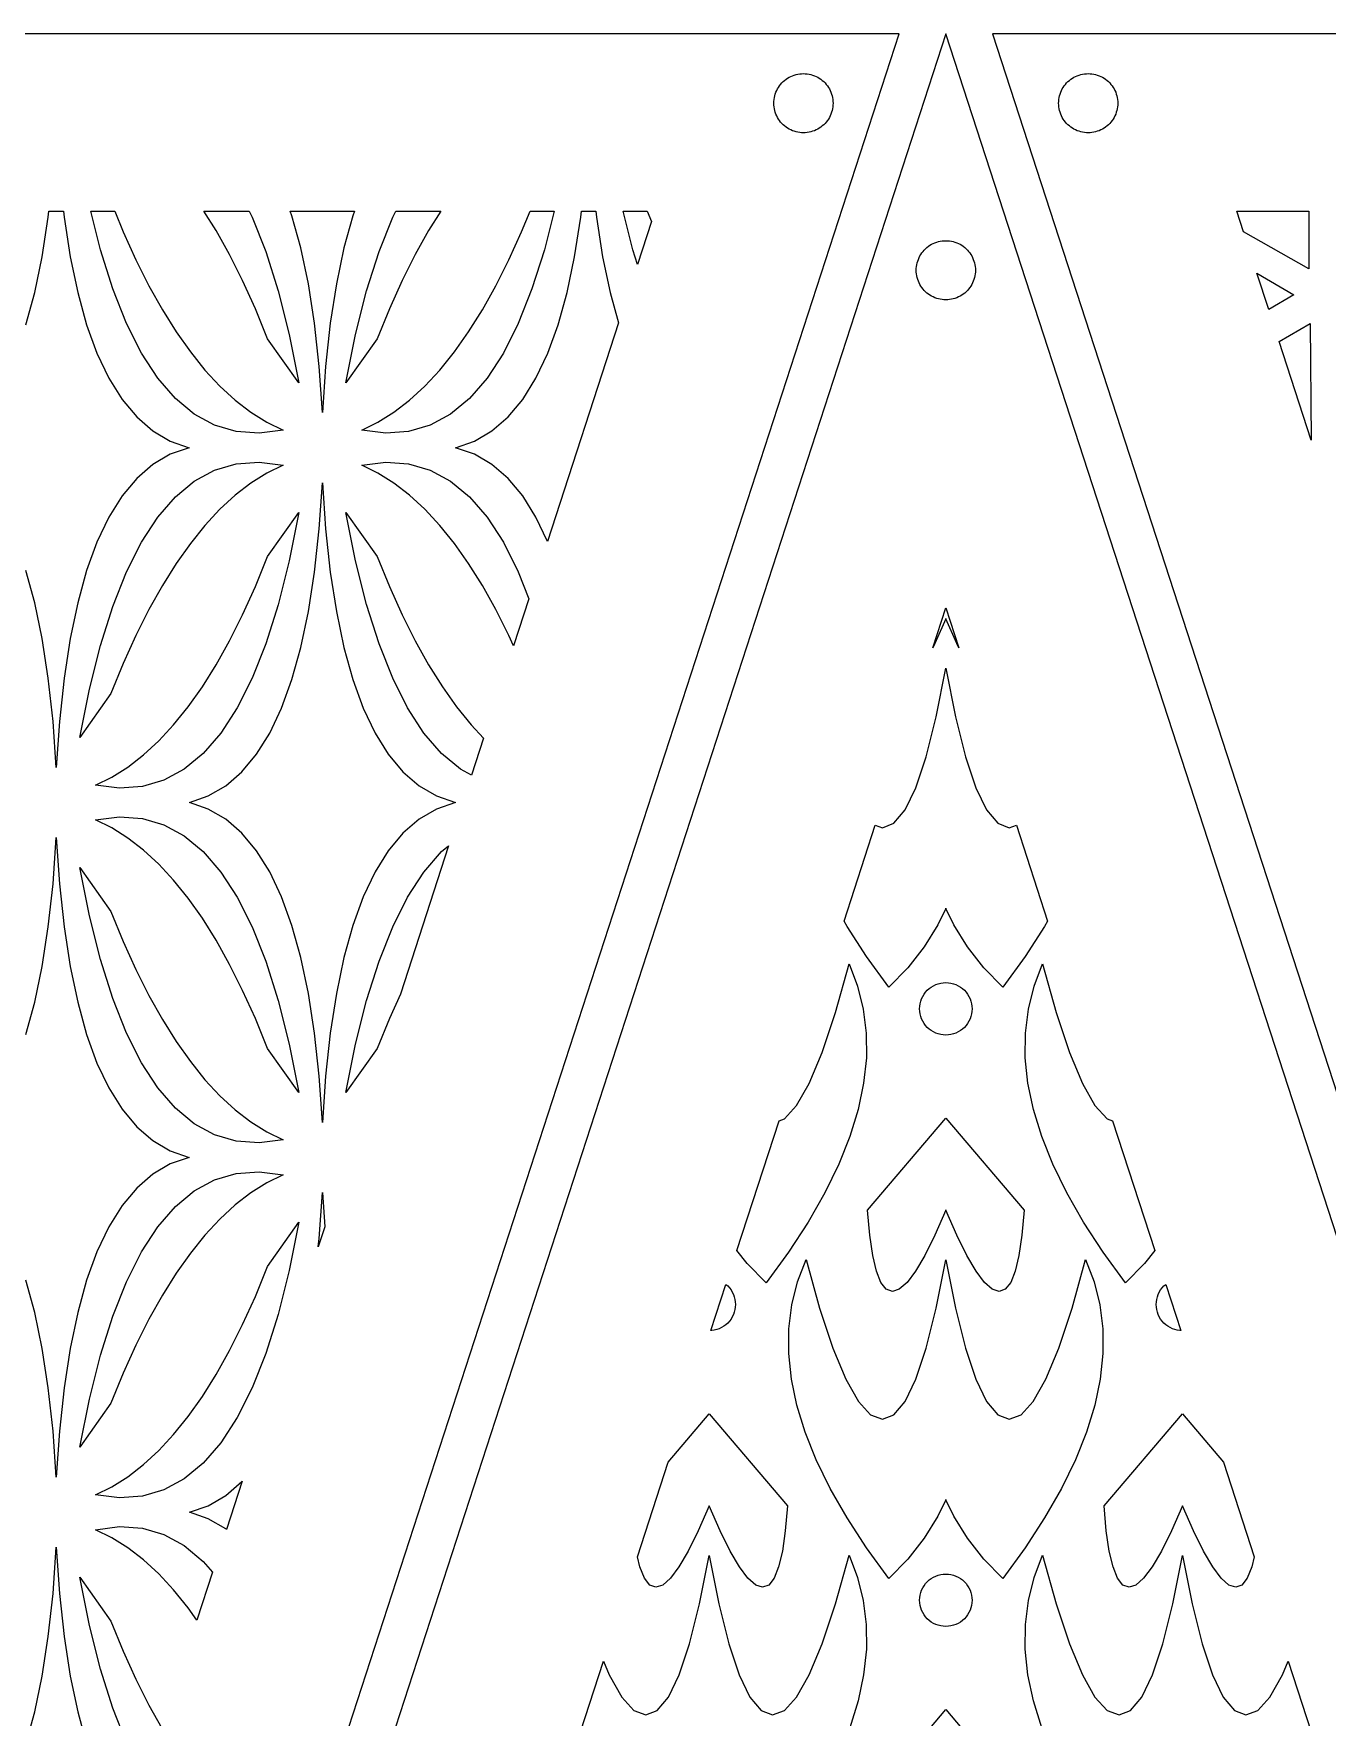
# Model space of a CAD drawing. Header units: metres. Extents: x 20 to 1108, y 20 to 251.
# Drawn here: x 814.9 to 902.3, y 137 to 250.8 of the extents above; entities that cross this region are included whole.
import ezdxf

# ---------------------------------------------------------------- set-up
doc = ezdxf.new("R2010")
doc.units = ezdxf.units.M

msp = doc.modelspace()

# ---------------------------------------------------------------- linework, layer by layer
for p, q in [((873.389, 250.826), (723.389, 250.826)), ((798.389, 20.0001), (873.389, 250.826)), ((876.544, 250.826), (801.544, 20)), ((951.544, 20), (876.544, 250.826)), ((1029.7, 250.826), (879.698, 250.826)), ((879.698, 250.826), (954.698, 20.0001)), ((865.165, 247.087), (865.228, 247.195)), ((865.228, 247.195), (865.3, 247.3)), ((865.3, 247.3), (865.376, 247.399)), ((865.376, 247.399), (865.46, 247.493)), ((865.46, 247.493), (865.549, 247.582)), ((865.549, 247.582), (865.642, 247.665)), ((865.642, 247.665), (865.742, 247.742)), ((865.742, 247.742), (865.846, 247.813)), ((865.846, 247.813), (865.954, 247.877)), ((865.954, 247.877), (866.066, 247.934)), ((866.066, 247.934), (866.181, 247.984)), ((866.181, 247.984), (866.3, 248.026)), ((866.3, 248.026), (866.42, 248.062)), ((866.42, 248.062), (866.543, 248.089)), ((866.543, 248.089), (866.667, 248.109)), ((866.667, 248.109), (866.792, 248.12)), ((866.792, 248.12), (866.918, 248.124)), ((866.918, 248.124), (867.043, 248.12)), ((867.043, 248.12), (867.168, 248.109)), ((867.168, 248.109), (867.292, 248.089)), ((867.292, 248.089), (867.415, 248.062)), ((867.415, 248.062), (867.535, 248.026)), ((867.535, 248.026), (867.653, 247.984)), ((867.653, 247.984), (867.769, 247.934)), ((867.769, 247.934), (867.881, 247.877)), ((867.881, 247.877), (867.989, 247.813)), ((867.989, 247.813), (868.093, 247.742)), ((868.093, 247.742), (868.192, 247.665)), ((868.192, 247.665), (868.287, 247.582)), ((868.287, 247.582), (868.375, 247.493)), ((868.375, 247.493), (868.459, 247.399)), ((868.459, 247.399), (868.535, 247.3)), ((868.535, 247.3), (868.606, 247.195)), ((868.606, 247.195), (868.67, 247.087)), ((884.418, 247.087), (884.481, 247.195)), ((884.481, 247.195), (884.553, 247.3)), ((884.553, 247.3), (884.629, 247.399)), ((884.629, 247.399), (884.713, 247.493)), ((884.713, 247.493), (884.801, 247.582)), ((884.801, 247.582), (884.896, 247.665)), ((884.896, 247.665), (884.995, 247.742)), ((884.995, 247.742), (885.099, 247.813)), ((885.099, 247.813), (885.207, 247.877)), ((885.207, 247.877), (885.318, 247.934)), ((885.318, 247.934), (885.435, 247.984)), ((885.435, 247.984), (885.553, 248.026)), ((885.553, 248.026), (885.673, 248.062)), ((885.673, 248.062), (885.796, 248.089)), ((885.796, 248.089), (885.92, 248.109)), ((885.92, 248.109), (886.045, 248.12)), ((886.045, 248.12), (886.17, 248.124)), ((886.17, 248.124), (886.296, 248.12)), ((886.296, 248.12), (886.421, 248.109)), ((886.421, 248.109), (886.545, 248.089)), ((886.545, 248.089), (886.668, 248.062)), ((886.668, 248.062), (886.788, 248.026)), ((886.788, 248.026), (886.906, 247.984)), ((886.906, 247.984), (887.022, 247.934)), ((887.022, 247.934), (887.134, 247.877)), ((887.134, 247.877), (887.242, 247.813)), ((887.242, 247.813), (887.346, 247.742)), ((887.346, 247.742), (887.445, 247.665)), ((887.445, 247.665), (887.539, 247.582)), ((887.539, 247.582), (887.628, 247.493)), ((887.628, 247.493), (887.712, 247.399)), ((887.712, 247.399), (887.788, 247.3)), ((887.788, 247.3), (887.859, 247.195)), ((887.859, 247.195), (887.923, 247.087)), ((864.918, 246.124), (864.922, 246.249)), ((864.922, 245.998), (864.918, 246.124)), ((864.922, 246.249), (864.933, 246.375)), ((864.933, 245.873), (864.922, 245.998)), ((864.933, 246.375), (864.953, 246.499)), ((864.953, 246.499), (864.98, 246.621)), ((864.98, 246.621), (865.015, 246.742)), ((865.015, 246.742), (865.057, 246.86)), ((865.057, 246.86), (865.107, 246.976)), ((865.107, 246.976), (865.165, 247.087)), ((868.67, 247.087), (868.727, 246.976)), ((868.727, 246.976), (868.777, 246.86)), ((868.777, 246.86), (868.819, 246.742)), ((868.819, 246.742), (868.854, 246.621)), ((868.854, 246.621), (868.882, 246.499)), ((868.882, 246.499), (868.901, 246.375)), ((868.901, 246.375), (868.913, 246.249)), ((868.913, 245.998), (868.901, 245.873)), ((868.913, 246.249), (868.918, 246.124)), ((868.918, 246.124), (868.913, 245.998)), ((884.17, 246.124), (884.175, 246.249)), ((884.175, 245.998), (884.17, 246.124)), ((884.175, 246.249), (884.187, 246.375)), ((884.187, 245.873), (884.175, 245.998)), ((884.187, 246.375), (884.206, 246.499)), ((884.206, 246.499), (884.233, 246.621)), ((884.233, 246.621), (884.269, 246.742)), ((884.269, 246.742), (884.311, 246.86)), ((884.311, 246.86), (884.36, 246.976)), ((884.36, 246.976), (884.418, 247.087)), ((887.923, 247.087), (887.981, 246.976)), ((887.981, 246.976), (888.03, 246.86)), ((888.03, 246.86), (888.072, 246.742)), ((888.072, 246.742), (888.107, 246.621)), ((888.107, 246.621), (888.135, 246.499)), ((888.135, 246.499), (888.154, 246.375)), ((888.154, 246.375), (888.166, 246.249)), ((888.166, 245.998), (888.154, 245.873)), ((888.166, 246.249), (888.17, 246.124)), ((888.17, 246.124), (888.166, 245.998)), ((864.953, 245.749), (864.933, 245.873)), ((864.98, 245.627), (864.953, 245.749)), ((865.015, 245.506), (864.98, 245.627)), ((865.057, 245.388), (865.015, 245.506)), ((865.107, 245.273), (865.057, 245.388)), ((865.165, 245.16), (865.107, 245.273)), ((865.228, 245.052), (865.165, 245.16)), ((865.3, 244.948), (865.228, 245.052)), ((865.376, 244.849), (865.3, 244.948)), ((865.46, 244.755), (865.376, 244.849)), ((868.459, 244.849), (868.375, 244.755)), ((868.535, 244.948), (868.459, 244.849)), ((868.606, 245.052), (868.535, 244.948)), ((868.67, 245.16), (868.606, 245.052)), ((868.727, 245.273), (868.67, 245.16)), ((868.777, 245.388), (868.727, 245.273)), ((868.819, 245.506), (868.777, 245.388)), ((868.854, 245.627), (868.819, 245.506)), ((868.882, 245.749), (868.854, 245.627)), ((868.901, 245.873), (868.882, 245.749)), ((884.206, 245.749), (884.187, 245.873)), ((884.233, 245.627), (884.206, 245.749)), ((884.269, 245.506), (884.233, 245.627)), ((884.311, 245.388), (884.269, 245.506)), ((884.36, 245.273), (884.311, 245.388)), ((884.418, 245.16), (884.36, 245.273)), ((884.481, 245.052), (884.418, 245.16)), ((884.553, 244.948), (884.481, 245.052)), ((884.629, 244.849), (884.553, 244.948)), ((884.713, 244.755), (884.629, 244.849)), ((887.712, 244.849), (887.628, 244.755)), ((887.788, 244.948), (887.712, 244.849)), ((887.859, 245.052), (887.788, 244.948)), ((887.923, 245.16), (887.859, 245.052)), ((887.981, 245.273), (887.923, 245.16)), ((888.03, 245.388), (887.981, 245.273)), ((888.072, 245.506), (888.03, 245.388)), ((888.107, 245.627), (888.072, 245.506)), ((888.135, 245.749), (888.107, 245.627)), ((888.154, 245.873), (888.135, 245.749)), ((865.549, 244.666), (865.46, 244.755)), ((865.642, 244.583), (865.549, 244.666)), ((865.742, 244.506), (865.642, 244.583)), ((865.846, 244.436), (865.742, 244.506)), ((865.954, 244.371), (865.846, 244.436)), ((866.066, 244.315), (865.954, 244.371)), ((866.181, 244.265), (866.066, 244.315)), ((866.3, 244.222), (866.181, 244.265)), ((866.42, 244.187), (866.3, 244.222)), ((866.543, 244.159), (866.42, 244.187)), ((866.667, 244.14), (866.543, 244.159)), ((866.792, 244.128), (866.667, 244.14)), ((866.918, 244.124), (866.792, 244.128)), ((867.043, 244.128), (866.918, 244.124)), ((867.168, 244.14), (867.043, 244.128)), ((867.292, 244.159), (867.168, 244.14)), ((867.415, 244.187), (867.292, 244.159)), ((867.535, 244.222), (867.415, 244.187)), ((867.653, 244.265), (867.535, 244.222)), ((867.769, 244.315), (867.653, 244.265)), ((867.881, 244.371), (867.769, 244.315)), ((867.989, 244.436), (867.881, 244.371)), ((868.093, 244.506), (867.989, 244.436)), ((868.192, 244.583), (868.093, 244.506)), ((868.287, 244.666), (868.192, 244.583)), ((868.375, 244.755), (868.287, 244.666)), ((884.801, 244.666), (884.713, 244.755)), ((884.896, 244.583), (884.801, 244.666)), ((884.995, 244.506), (884.896, 244.583)), ((885.099, 244.436), (884.995, 244.506)), ((885.207, 244.371), (885.099, 244.436)), ((885.318, 244.315), (885.207, 244.371)), ((885.435, 244.265), (885.318, 244.315)), ((885.553, 244.222), (885.435, 244.265)), ((885.673, 244.187), (885.553, 244.222)), ((885.796, 244.159), (885.673, 244.187)), ((885.92, 244.14), (885.796, 244.159)), ((886.045, 244.128), (885.92, 244.14)), ((886.17, 244.124), (886.045, 244.128)), ((886.296, 244.128), (886.17, 244.124)), ((886.421, 244.14), (886.296, 244.128)), ((886.545, 244.159), (886.421, 244.14)), ((886.668, 244.187), (886.545, 244.159)), ((886.788, 244.222), (886.668, 244.187)), ((886.906, 244.265), (886.788, 244.222)), ((887.022, 244.315), (886.906, 244.265)), ((887.134, 244.371), (887.022, 244.315)), ((887.242, 244.436), (887.134, 244.371)), ((887.346, 244.506), (887.242, 244.436)), ((887.445, 244.583), (887.346, 244.506)), ((887.539, 244.666), (887.445, 244.583)), ((887.628, 244.755), (887.539, 244.666)), ((815.445, 235.742), (815.858, 238.415)), ((815.858, 238.415), (815.902, 238.826)), ((815.902, 238.826), (816.876, 238.826)), ((816.876, 238.826), (816.92, 238.415)), ((816.92, 238.415), (817.333, 235.742)), ((819.381, 236.208), (818.721, 238.826)), ((818.721, 238.826), (820.348, 238.826)), ((820.348, 238.826), (820.924, 237.427)), ((827.206, 237.507), (826.38, 238.826)), ((826.38, 238.826), (829.431, 238.826)), ((829.431, 238.826), (829.638, 238.418)), ((829.638, 238.418), (830.562, 236.089)), ((832.332, 238.514), (832.219, 238.826)), ((832.219, 238.826), (836.56, 238.826)), ((832.937, 236.336), (832.332, 238.514)), ((836.447, 238.514), (835.842, 236.336)), ((836.56, 238.826), (836.447, 238.514)), ((838.217, 236.09), (839.141, 238.418)), ((839.141, 238.418), (839.347, 238.826)), ((839.347, 238.826), (842.399, 238.826)), ((842.399, 238.826), (841.572, 237.507)), ((847.855, 237.426), (848.43, 238.826)), ((848.43, 238.826), (850.057, 238.826)), ((850.057, 238.826), (849.397, 236.207)), ((851.445, 235.742), (851.857, 238.415)), ((851.857, 238.415), (851.902, 238.826)), ((851.902, 238.826), (852.876, 238.826)), ((852.876, 238.826), (852.92, 238.415)), ((852.92, 238.415), (853.333, 235.742)), ((855.381, 236.208), (854.721, 238.826)), ((854.721, 238.826), (856.348, 238.826)), ((856.641, 238.113), (855.697, 235.207)), ((856.348, 238.826), (856.641, 238.113)), ((896.674, 237.413), (896.215, 238.826)), ((896.215, 238.826), (901.082, 238.826)), ((901.082, 238.826), (901.082, 234.916)), ((820.924, 237.427), (821.781, 235.531)), ((828.114, 235.881), (827.206, 237.507)), ((841.572, 237.507), (840.664, 235.882)), ((846.997, 235.531), (847.855, 237.426)), ((901.082, 234.916), (896.674, 237.413)), ((814.936, 233.317), (815.445, 235.742)), ((817.333, 235.742), (817.842, 233.317)), ((820.217, 233.563), (819.381, 236.208)), ((828.997, 234.121), (828.114, 235.881)), ((830.562, 236.089), (831.398, 233.444)), ((833.446, 233.91), (832.937, 236.336)), ((835.842, 236.336), (835.333, 233.91)), ((837.381, 233.444), (838.217, 236.09)), ((840.664, 235.882), (839.781, 234.121)), ((849.397, 236.207), (848.561, 233.563)), ((850.936, 233.317), (851.445, 235.742)), ((853.333, 235.742), (853.842, 233.317)), ((855.697, 235.207), (855.381, 236.208)), ((874.734, 235.678), (874.791, 235.79)), ((874.791, 235.79), (874.855, 235.898)), ((874.855, 235.898), (874.926, 236.002)), ((874.926, 236.002), (875.003, 236.101)), ((875.003, 236.101), (875.086, 236.195)), ((875.086, 236.195), (875.175, 236.284)), ((875.175, 236.284), (875.269, 236.367)), ((875.269, 236.367), (875.368, 236.444)), ((875.368, 236.444), (875.473, 236.515)), ((875.473, 236.515), (875.58, 236.579)), ((875.58, 236.579), (875.692, 236.636)), ((875.692, 236.636), (875.808, 236.686)), ((875.808, 236.686), (875.926, 236.728)), ((875.926, 236.728), (876.047, 236.763)), ((876.047, 236.763), (876.169, 236.791)), ((876.169, 236.791), (876.293, 236.81)), ((876.293, 236.81), (876.418, 236.822)), ((876.418, 236.822), (876.544, 236.826)), ((876.544, 236.826), (876.67, 236.822)), ((876.67, 236.822), (876.795, 236.81)), ((876.795, 236.81), (876.919, 236.791)), ((876.919, 236.791), (877.041, 236.763)), ((877.041, 236.763), (877.162, 236.728)), ((877.162, 236.728), (877.28, 236.686)), ((877.28, 236.686), (877.395, 236.636)), ((877.395, 236.636), (877.508, 236.579)), ((877.508, 236.579), (877.615, 236.515)), ((877.615, 236.515), (877.72, 236.444)), ((877.72, 236.444), (877.818, 236.367)), ((877.818, 236.367), (877.913, 236.284)), ((877.913, 236.284), (878.002, 236.195)), ((878.002, 236.195), (878.085, 236.101)), ((878.085, 236.101), (878.162, 236.002)), ((878.162, 236.002), (878.232, 235.898)), ((878.232, 235.898), (878.297, 235.79)), ((878.297, 235.79), (878.353, 235.678)), ((821.781, 235.531), (822.664, 233.772)), ((846.114, 233.771), (846.997, 235.531)), ((874.544, 234.826), (874.548, 234.952)), ((874.548, 234.701), (874.544, 234.826)), ((874.548, 234.952), (874.56, 235.077)), ((874.56, 234.576), (874.548, 234.701)), ((874.56, 235.077), (874.579, 235.201)), ((874.579, 234.451), (874.56, 234.576)), ((874.579, 235.201), (874.606, 235.324)), ((874.606, 235.324), (874.642, 235.444)), ((874.642, 235.444), (874.685, 235.562)), ((874.685, 235.562), (874.734, 235.678)), ((878.353, 235.678), (878.403, 235.562)), ((878.403, 235.562), (878.446, 235.444)), ((878.446, 235.444), (878.481, 235.324)), ((878.481, 235.324), (878.509, 235.201)), ((878.509, 235.201), (878.528, 235.077)), ((878.528, 234.576), (878.509, 234.451)), ((878.528, 235.077), (878.54, 234.952)), ((878.54, 234.701), (878.528, 234.576)), ((878.54, 234.952), (878.544, 234.826)), ((878.544, 234.826), (878.54, 234.701)), ((897.582, 234.618), (900.066, 233.157)), ((898.374, 232.18), (897.582, 234.618)), ((821.141, 231.234), (820.217, 233.563)), ((822.664, 233.772), (823.572, 232.146)), ((829.855, 232.226), (828.997, 234.121)), ((831.398, 233.444), (832.144, 230.483)), ((833.858, 231.237), (833.446, 233.91)), ((835.333, 233.91), (834.921, 231.237)), ((836.635, 230.483), (837.381, 233.444)), ((839.781, 234.121), (838.924, 232.227)), ((845.206, 232.146), (846.114, 233.771)), ((848.561, 233.563), (847.638, 231.234)), ((874.606, 234.329), (874.579, 234.451)), ((874.642, 234.208), (874.606, 234.329)), ((874.685, 234.09), (874.642, 234.208)), ((874.734, 233.975), (874.685, 234.09)), ((874.791, 233.863), (874.734, 233.975)), ((874.855, 233.755), (874.791, 233.863)), ((874.926, 233.651), (874.855, 233.755)), ((875.003, 233.551), (874.926, 233.651)), ((875.086, 233.457), (875.003, 233.551)), ((875.175, 233.368), (875.086, 233.457)), ((878.002, 233.457), (877.913, 233.368)), ((878.085, 233.551), (878.002, 233.457)), ((878.162, 233.651), (878.085, 233.551)), ((878.232, 233.755), (878.162, 233.651)), ((878.297, 233.863), (878.232, 233.755)), ((878.353, 233.975), (878.297, 233.863)), ((878.403, 234.09), (878.353, 233.975)), ((878.446, 234.208), (878.403, 234.09)), ((878.481, 234.329), (878.446, 234.208)), ((878.509, 234.451), (878.481, 234.329)), ((814.332, 231.138), (814.936, 233.317)), ((817.842, 233.317), (818.447, 231.138)), ((850.332, 231.138), (850.936, 233.317)), ((853.842, 233.317), (854.414, 231.258)), ((875.269, 233.285), (875.175, 233.368)), ((875.368, 233.208), (875.269, 233.285)), ((875.473, 233.138), (875.368, 233.208)), ((875.58, 233.074), (875.473, 233.138)), ((875.692, 233.017), (875.58, 233.074)), ((875.808, 232.967), (875.692, 233.017)), ((875.926, 232.924), (875.808, 232.967)), ((876.047, 232.889), (875.926, 232.924)), ((876.169, 232.862), (876.047, 232.889)), ((876.293, 232.842), (876.169, 232.862)), ((876.418, 232.83), (876.293, 232.842)), ((876.544, 232.826), (876.418, 232.83)), ((876.67, 232.83), (876.544, 232.826)), ((876.795, 232.842), (876.67, 232.83)), ((876.919, 232.862), (876.795, 232.842)), ((877.041, 232.889), (876.919, 232.862)), ((877.162, 232.924), (877.041, 232.889)), ((877.28, 232.967), (877.162, 232.924)), ((877.395, 233.017), (877.28, 232.967)), ((877.508, 233.074), (877.395, 233.017)), ((877.615, 233.138), (877.508, 233.074)), ((877.72, 233.208), (877.615, 233.138)), ((877.818, 233.285), (877.72, 233.208)), ((877.913, 233.368), (877.818, 233.285)), ((900.066, 233.157), (898.374, 232.18)), ((822.154, 229.223), (821.141, 231.234)), ((823.572, 232.146), (824.506, 230.655)), ((830.688, 230.197), (829.855, 232.226)), ((834.174, 228.317), (833.858, 231.237)), ((834.921, 231.237), (834.605, 228.317)), ((838.924, 232.227), (838.091, 230.197)), ((844.272, 230.654), (845.206, 232.146)), ((847.638, 231.234), (846.624, 229.223)), ((854.414, 231.258), (849.612, 216.481)), ((899.079, 230.01), (901.183, 231.224)), ((901.183, 231.224), (901.247, 223.34)), ((818.447, 231.138), (819.148, 229.208)), ((824.506, 230.655), (825.465, 229.3)), ((832.799, 227.217), (830.688, 230.197)), ((832.144, 230.483), (832.799, 227.217)), ((835.98, 227.217), (836.635, 230.483)), ((838.091, 230.197), (835.98, 227.217)), ((843.313, 229.299), (844.272, 230.654)), ((849.63, 229.208), (850.332, 231.138)), ((819.148, 229.208), (819.947, 227.526)), ((823.258, 227.527), (822.154, 229.223)), ((825.465, 229.3), (826.448, 228.079)), ((842.33, 228.079), (843.313, 229.299)), ((846.624, 229.223), (845.52, 227.527)), ((848.832, 227.525), (849.63, 229.208)), ((901.247, 223.34), (899.079, 230.01)), ((826.448, 228.079), (827.457, 226.994)), ((834.389, 225.194), (834.174, 228.317)), ((834.605, 228.317), (834.389, 225.194)), ((841.321, 226.993), (842.33, 228.079)), ((819.947, 227.526), (820.842, 226.089)), ((824.449, 226.149), (823.258, 227.527)), ((827.457, 226.994), (828.491, 226.043)), ((840.287, 226.043), (841.321, 226.993)), ((845.52, 227.527), (844.33, 226.149)), ((847.936, 226.089), (848.832, 227.525)), ((820.842, 226.089), (821.834, 224.901)), ((825.73, 225.088), (824.449, 226.149)), ((828.491, 226.043), (829.55, 225.228)), ((839.228, 225.228), (840.287, 226.043)), ((844.33, 226.149), (843.049, 225.088)), ((846.945, 224.901), (847.936, 226.089)), ((821.834, 224.901), (822.922, 223.961)), ((827.1, 224.343), (825.73, 225.088)), ((828.558, 223.915), (827.1, 224.343)), ((829.55, 225.228), (830.634, 224.548)), ((830.634, 224.548), (831.733, 224.007)), ((837.045, 224.007), (838.144, 224.548)), ((838.144, 224.548), (839.228, 225.228)), ((841.679, 224.343), (840.221, 223.915)), ((843.049, 225.088), (841.679, 224.343)), ((845.856, 223.961), (846.945, 224.901)), ((822.922, 223.961), (824.106, 223.268)), ((824.106, 223.268), (825.379, 222.826)), ((830.106, 223.803), (828.558, 223.915)), ((831.733, 224.007), (830.106, 223.803)), ((838.672, 223.803), (837.045, 224.007)), ((840.221, 223.915), (838.672, 223.803)), ((843.399, 222.826), (844.672, 223.268)), ((844.672, 223.268), (845.856, 223.961)), ((824.106, 222.384), (822.922, 221.692)), ((825.379, 222.826), (824.106, 222.384)), ((844.672, 222.384), (843.399, 222.826)), ((845.856, 221.692), (844.672, 222.384)), ((822.922, 221.692), (821.834, 220.751)), ((825.73, 220.565), (827.1, 221.31)), ((827.1, 221.31), (828.558, 221.737)), ((828.558, 221.737), (830.106, 221.849)), ((830.634, 221.105), (829.55, 220.425)), ((830.106, 221.849), (831.733, 221.645)), ((831.733, 221.645), (830.634, 221.105)), ((837.045, 221.645), (838.672, 221.849)), ((838.144, 221.105), (837.045, 221.645)), ((839.229, 220.424), (838.144, 221.105)), ((838.672, 221.849), (840.221, 221.737)), ((840.221, 221.737), (841.679, 221.31)), ((841.679, 221.31), (843.049, 220.565)), ((846.945, 220.751), (845.856, 221.692)), ((821.834, 220.751), (820.842, 219.564)), ((824.449, 219.504), (825.73, 220.565)), ((829.55, 220.425), (828.491, 219.609)), ((834.174, 217.336), (834.389, 220.457)), ((834.389, 220.457), (834.605, 217.336)), ((840.287, 219.609), (839.229, 220.424)), ((843.049, 220.565), (844.33, 219.503)), ((847.937, 219.564), (846.945, 220.751)), ((820.842, 219.564), (819.947, 218.128)), ((823.258, 218.125), (824.449, 219.504)), ((827.457, 218.658), (826.448, 217.573)), ((828.491, 219.609), (827.457, 218.658)), ((841.322, 218.658), (840.287, 219.609)), ((842.33, 217.573), (841.322, 218.658)), ((844.33, 219.503), (845.52, 218.125)), ((848.832, 218.127), (847.937, 219.564)), ((819.947, 218.128), (819.148, 216.444)), ((822.155, 216.431), (823.258, 218.125)), ((826.448, 217.573), (825.465, 216.353)), ((830.688, 215.456), (832.799, 218.436)), ((832.799, 218.436), (832.144, 215.17)), ((836.635, 215.17), (835.98, 218.436)), ((835.98, 218.436), (838.091, 215.455)), ((843.314, 216.353), (842.33, 217.573)), ((845.52, 218.125), (846.624, 216.43)), ((849.612, 216.481), (848.832, 218.127)), ((819.148, 216.444), (818.447, 214.514)), ((821.141, 214.418), (822.155, 216.431)), ((833.858, 214.415), (834.174, 217.336)), ((834.605, 217.336), (834.921, 214.415)), ((846.624, 216.43), (847.638, 214.418)), ((825.465, 216.353), (824.507, 214.997)), ((829.855, 213.426), (830.688, 215.456)), ((838.091, 215.455), (838.924, 213.427)), ((844.272, 214.997), (843.314, 216.353)), ((814.936, 212.335), (814.332, 214.514)), ((818.447, 214.514), (817.842, 212.336)), ((820.217, 212.09), (821.141, 214.418)), ((824.507, 214.997), (823.572, 213.507)), ((832.144, 215.17), (831.398, 212.207)), ((833.445, 211.741), (833.858, 214.415)), ((834.921, 214.415), (835.333, 211.742)), ((837.381, 212.208), (836.635, 215.17)), ((845.206, 213.507), (844.272, 214.997)), ((847.638, 214.418), (848.354, 212.61)), ((823.572, 213.507), (822.664, 211.881)), ((828.997, 211.53), (829.855, 213.426)), ((838.924, 213.427), (839.781, 211.531)), ((846.114, 211.881), (845.206, 213.507)), ((815.446, 209.91), (814.936, 212.335)), ((817.842, 212.336), (817.333, 209.91)), ((819.381, 209.444), (820.217, 212.09)), ((822.664, 211.881), (821.781, 210.121)), ((831.398, 212.207), (830.562, 209.563)), ((838.217, 209.563), (837.381, 212.208)), ((846.997, 210.121), (846.114, 211.881)), ((848.354, 212.61), (847.316, 209.415)), ((875.664, 209.286), (876.544, 211.993)), ((876.544, 211.993), (877.424, 209.286)), ((828.114, 209.771), (828.997, 211.53)), ((832.937, 209.317), (833.445, 211.741)), ((835.333, 211.742), (835.842, 209.317)), ((839.781, 211.531), (840.664, 209.772)), ((876.54, 211.249), (875.805, 209.57)), ((876.543, 211.259), (876.54, 211.267)), ((876.54, 211.267), (876.54, 211.249)), ((876.548, 211.269), (876.543, 211.259)), ((876.548, 211.248), (876.548, 211.269)), ((877.283, 209.57), (876.548, 211.248)), ((815.858, 207.237), (815.446, 209.91)), ((817.333, 209.91), (816.921, 207.237)), ((821.781, 210.121), (820.924, 208.226)), ((827.206, 208.146), (828.114, 209.771)), ((830.562, 209.563), (829.638, 207.234)), ((839.141, 207.234), (838.217, 209.563)), ((840.664, 209.772), (841.572, 208.146)), ((847.316, 209.415), (846.997, 210.121)), ((875.805, 209.57), (875.664, 209.286)), ((877.424, 209.286), (877.283, 209.57)), ((818.634, 206.483), (819.381, 209.444)), ((832.332, 207.138), (832.937, 209.317)), ((835.842, 209.317), (836.447, 207.138)), ((820.924, 208.226), (820.091, 206.196)), ((826.272, 206.654), (827.206, 208.146)), ((841.572, 208.146), (842.506, 206.655)), ((875.894, 204.625), (876.544, 207.905)), ((876.544, 207.905), (877.193, 204.626)), ((816.174, 204.316), (815.858, 207.237)), ((816.921, 207.237), (816.604, 204.317)), ((817.98, 203.217), (818.634, 206.483)), ((820.091, 206.196), (817.98, 203.217)), ((825.313, 205.299), (826.272, 206.654)), ((829.638, 207.234), (828.624, 205.223)), ((831.63, 205.208), (832.332, 207.138)), ((836.447, 207.138), (837.149, 205.208)), ((840.154, 205.223), (839.141, 207.234)), ((842.506, 206.655), (843.465, 205.3)), ((824.331, 204.079), (825.313, 205.299)), ((828.624, 205.223), (827.521, 203.527)), ((830.832, 203.525), (831.63, 205.208)), ((837.149, 205.208), (837.947, 203.525)), ((841.258, 203.527), (840.154, 205.223)), ((843.465, 205.3), (844.448, 204.079)), ((816.389, 201.194), (816.174, 204.316)), ((816.604, 204.317), (816.389, 201.194)), ((823.321, 202.993), (824.331, 204.079)), ((844.448, 204.079), (845.289, 203.175)), ((875.217, 201.925), (875.894, 204.625)), ((877.193, 204.626), (877.871, 201.926)), ((822.288, 202.043), (823.321, 202.993)), ((827.521, 203.527), (826.33, 202.149)), ((829.936, 202.089), (830.832, 203.525)), ((837.947, 203.525), (838.842, 202.089)), ((842.449, 202.149), (841.258, 203.527)), ((845.289, 203.175), (844.478, 200.681)), ((821.228, 201.228), (822.288, 202.043)), ((826.33, 202.149), (825.049, 201.088)), ((828.945, 200.901), (829.936, 202.089)), ((838.842, 202.089), (839.834, 200.901)), ((843.73, 201.088), (842.449, 202.149)), ((874.515, 199.825), (875.217, 201.925)), ((877.871, 201.926), (878.573, 199.826)), ((819.045, 200.007), (820.144, 200.548)), ((820.144, 200.548), (821.228, 201.228)), ((825.049, 201.088), (823.679, 200.343)), ((827.856, 199.961), (828.945, 200.901)), ((839.834, 200.901), (840.922, 199.961)), ((844.478, 200.681), (843.73, 201.088)), ((820.673, 199.803), (819.045, 200.007)), ((822.221, 199.914), (820.673, 199.803)), ((823.679, 200.343), (822.221, 199.914)), ((826.672, 199.268), (827.856, 199.961)), ((840.922, 199.961), (842.107, 199.268)), ((873.788, 198.325), (874.515, 199.825)), ((878.573, 199.826), (879.3, 198.325)), ((825.399, 198.826), (826.672, 199.268)), ((826.672, 198.384), (825.399, 198.826)), ((827.856, 197.692), (826.672, 198.384)), ((842.107, 198.384), (840.922, 197.692)), ((842.107, 199.268), (843.38, 198.826)), ((843.38, 198.826), (842.107, 198.384)), ((873.036, 197.424), (873.788, 198.325)), ((879.3, 198.325), (880.052, 197.424)), ((819.045, 197.645), (820.673, 197.849)), ((820.144, 197.105), (819.045, 197.645)), ((821.229, 196.424), (820.144, 197.105)), ((820.673, 197.849), (822.221, 197.737)), ((822.221, 197.737), (823.679, 197.31)), ((823.679, 197.31), (825.049, 196.565)), ((828.945, 196.751), (827.856, 197.692)), ((840.922, 197.692), (839.834, 196.751)), ((869.659, 190.804), (871.771, 197.305)), ((871.771, 197.305), (872.258, 197.123)), ((872.258, 197.123), (873.036, 197.424)), ((880.052, 197.424), (880.83, 197.123)), ((880.83, 197.123), (881.316, 197.305)), ((881.316, 197.305), (883.429, 190.804)), ((816.174, 193.336), (816.389, 196.457)), ((816.389, 196.457), (816.604, 193.336)), ((822.288, 195.609), (821.229, 196.424)), ((825.049, 196.565), (826.33, 195.503)), ((829.937, 195.563), (828.945, 196.751)), ((839.834, 196.751), (838.842, 195.563)), ((842.925, 195.897), (839.663, 185.859)), ((842.449, 195.504), (842.925, 195.897)), ((823.322, 194.658), (822.288, 195.609)), ((826.33, 195.503), (827.521, 194.125)), ((830.832, 194.127), (829.937, 195.563)), ((838.842, 195.563), (837.947, 194.127)), ((841.258, 194.125), (842.449, 195.504)), ((818.634, 191.17), (817.98, 194.436)), ((817.98, 194.436), (820.091, 191.455)), ((824.331, 193.573), (823.322, 194.658)), ((827.521, 194.125), (828.624, 192.43)), ((831.63, 192.443), (830.832, 194.127)), ((837.947, 194.127), (837.149, 192.444)), ((840.155, 192.431), (841.258, 194.125)), ((815.858, 190.415), (816.174, 193.336)), ((816.604, 193.336), (816.92, 190.415)), ((825.314, 192.353), (824.331, 193.573)), ((832.332, 190.514), (831.63, 192.443)), ((837.149, 192.444), (836.447, 190.514)), ((820.091, 191.455), (820.924, 189.426)), ((826.272, 190.997), (825.314, 192.353)), ((828.624, 192.43), (829.638, 190.418)), ((839.141, 190.418), (840.155, 192.431)), ((876.54, 191.667), (876.011, 190.561)), ((876.543, 191.674), (876.54, 191.682)), ((876.54, 191.682), (876.54, 191.667)), ((876.548, 191.685), (876.543, 191.674)), ((876.548, 191.664), (876.548, 191.685)), ((877.077, 190.561), (876.548, 191.664)), ((815.445, 187.741), (815.858, 190.415)), ((816.92, 190.415), (817.333, 187.742)), ((819.381, 188.208), (818.634, 191.17)), ((827.206, 189.507), (826.272, 190.997)), ((829.638, 190.418), (830.562, 188.089)), ((832.937, 188.335), (832.332, 190.514)), ((836.447, 190.514), (835.842, 188.336)), ((838.217, 188.09), (839.141, 190.418)), ((869.862, 190.449), (869.659, 190.804)), ((871.186, 188.415), (869.862, 190.449)), ((876.011, 190.561), (875.08, 189.064)), ((878.007, 189.065), (877.077, 190.561)), ((883.225, 190.448), (881.9, 188.414)), ((883.429, 190.804), (883.225, 190.448)), ((820.924, 189.426), (821.781, 187.531)), ((828.114, 187.881), (827.206, 189.507)), ((875.08, 189.064), (873.975, 187.654)), ((879.113, 187.654), (878.007, 189.065)), ((820.217, 185.563), (819.381, 188.208)), ((830.562, 188.089), (831.398, 185.444)), ((833.446, 185.91), (832.937, 188.335)), ((835.842, 188.336), (835.333, 185.91)), ((837.381, 185.444), (838.217, 188.09)), ((869.079, 184.625), (869.999, 187.914)), ((869.999, 187.914), (870.574, 186.411)), ((872.699, 186.333), (871.186, 188.415)), ((881.9, 188.414), (880.39, 186.333)), ((882.514, 186.412), (883.089, 187.914)), ((883.089, 187.914), (884.009, 184.625)), ((814.936, 185.316), (815.445, 187.741)), ((817.333, 187.742), (817.842, 185.317)), ((821.781, 187.531), (822.664, 185.771)), ((828.997, 186.121), (828.114, 187.881)), ((873.975, 187.654), (872.699, 186.333)), ((880.39, 186.333), (879.113, 187.654)), ((822.664, 185.771), (823.572, 184.145)), ((829.855, 184.226), (828.997, 186.121)), ((833.858, 183.236), (833.446, 185.91)), ((835.333, 185.91), (834.921, 183.236)), ((839.663, 185.859), (838.924, 184.226)), ((870.574, 186.411), (870.963, 184.845)), ((874.906, 185.552), (874.98, 185.709)), ((874.98, 185.709), (875.07, 185.858)), ((875.07, 185.858), (875.174, 185.999)), ((875.174, 185.999), (875.29, 186.127)), ((875.29, 186.127), (875.42, 186.244)), ((875.42, 186.244), (875.559, 186.347)), ((875.559, 186.347), (875.708, 186.437)), ((875.708, 186.437), (875.866, 186.511)), ((875.866, 186.511), (876.029, 186.57)), ((876.029, 186.57), (876.199, 186.613)), ((876.199, 186.613), (876.37, 186.638)), ((876.37, 186.638), (876.544, 186.647)), ((876.544, 186.647), (876.718, 186.638)), ((876.718, 186.638), (876.89, 186.613)), ((876.89, 186.613), (877.059, 186.57)), ((877.059, 186.57), (877.222, 186.511)), ((877.222, 186.511), (877.38, 186.437)), ((877.38, 186.437), (877.529, 186.347)), ((877.529, 186.347), (877.668, 186.244)), ((877.668, 186.244), (877.798, 186.127)), ((877.798, 186.127), (877.914, 185.999)), ((877.914, 185.999), (878.018, 185.858)), ((878.018, 185.858), (878.107, 185.709)), ((878.107, 185.709), (878.182, 185.552)), ((882.125, 184.845), (882.514, 186.412)), ((814.332, 183.138), (814.936, 185.316)), ((817.842, 185.317), (818.447, 183.138)), ((821.141, 183.234), (820.217, 185.563)), ((831.398, 185.444), (832.144, 182.482)), ((836.635, 182.483), (837.381, 185.444)), ((868.181, 181.924), (869.079, 184.625)), ((870.963, 184.845), (871.162, 183.227)), ((874.771, 184.874), (874.78, 185.048)), ((874.779, 184.7), (874.771, 184.874)), ((874.805, 184.528), (874.779, 184.7)), ((874.78, 185.048), (874.806, 185.22)), ((874.848, 184.359), (874.805, 184.528)), ((874.806, 185.22), (874.848, 185.388)), ((874.848, 185.388), (874.906, 185.552)), ((878.182, 185.552), (878.24, 185.388)), ((878.24, 185.388), (878.283, 185.219)), ((878.282, 184.527), (878.24, 184.359)), ((878.308, 184.699), (878.282, 184.527)), ((878.283, 185.219), (878.309, 185.047)), ((878.316, 184.874), (878.308, 184.699)), ((878.309, 185.047), (878.316, 184.874)), ((881.926, 183.228), (882.125, 184.845)), ((884.009, 184.625), (884.907, 181.925)), ((823.572, 184.145), (824.506, 182.655)), ((830.688, 182.196), (829.855, 184.226)), ((838.924, 184.226), (838.091, 182.196)), ((874.906, 184.196), (874.848, 184.359)), ((874.98, 184.037), (874.906, 184.196)), ((875.07, 183.889), (874.98, 184.037)), ((875.174, 183.749), (875.07, 183.889)), ((875.29, 183.62), (875.174, 183.749)), ((875.42, 183.503), (875.29, 183.62)), ((875.559, 183.4), (875.42, 183.503)), ((875.708, 183.31), (875.559, 183.4)), ((877.529, 183.4), (877.38, 183.31)), ((877.668, 183.503), (877.529, 183.4)), ((877.797, 183.619), (877.668, 183.503)), ((877.914, 183.749), (877.797, 183.619)), ((878.018, 183.888), (877.914, 183.749)), ((878.107, 184.037), (878.018, 183.888)), ((878.182, 184.195), (878.107, 184.037)), ((878.24, 184.359), (878.182, 184.195)), ((818.447, 183.138), (819.148, 181.208)), ((822.154, 181.223), (821.141, 183.234)), ((824.506, 182.655), (825.465, 181.3)), ((832.799, 179.217), (830.688, 182.196)), ((832.144, 182.482), (832.799, 179.217)), ((834.174, 180.316), (833.858, 183.236)), ((834.921, 183.236), (834.605, 180.317)), ((835.98, 179.217), (836.635, 182.483)), ((838.091, 182.196), (835.98, 179.217)), ((871.162, 183.227), (871.17, 181.556)), ((875.866, 183.235), (875.708, 183.31)), ((876.029, 183.177), (875.866, 183.235)), ((876.198, 183.135), (876.029, 183.177)), ((876.37, 183.11), (876.198, 183.135)), ((876.544, 183.101), (876.37, 183.11)), ((876.718, 183.109), (876.544, 183.101)), ((876.889, 183.135), (876.718, 183.109)), ((877.059, 183.177), (876.889, 183.135)), ((877.222, 183.235), (877.059, 183.177)), ((877.38, 183.31), (877.222, 183.235)), ((881.918, 181.558), (881.926, 183.228)), ((819.148, 181.208), (819.947, 179.525)), ((823.258, 179.527), (822.154, 181.223)), ((825.465, 181.3), (826.448, 180.079)), ((867.308, 179.825), (868.181, 181.924)), ((871.17, 181.556), (870.988, 179.836)), ((882.1, 179.836), (881.918, 181.558)), ((884.907, 181.925), (885.78, 179.825)), ((826.448, 180.079), (827.457, 178.994)), ((834.389, 177.194), (834.174, 180.316)), ((834.605, 180.317), (834.389, 177.194)), ((819.947, 179.525), (820.842, 178.089)), ((824.449, 178.149), (823.258, 179.527)), ((827.457, 178.994), (828.491, 178.043)), ((866.458, 178.325), (867.308, 179.825)), ((870.988, 179.836), (870.617, 178.063)), ((882.471, 178.063), (882.1, 179.836)), ((885.78, 179.825), (886.63, 178.325)), ((820.842, 178.089), (821.834, 176.901)), ((825.73, 177.088), (824.449, 178.149)), ((828.491, 178.043), (829.55, 177.228)), ((865.633, 177.424), (866.458, 178.325)), ((870.617, 178.063), (870.055, 176.237)), ((883.033, 176.238), (882.471, 178.063)), ((886.63, 178.325), (887.455, 177.424)), ((821.834, 176.901), (822.922, 175.961)), ((827.1, 176.343), (825.73, 177.088)), ((829.55, 177.228), (830.634, 176.548)), ((830.634, 176.548), (831.733, 176.007)), ((862.423, 168.534), (865.267, 177.287)), ((865.267, 177.287), (865.633, 177.424)), ((871.248, 171.249), (876.544, 177.474)), ((876.544, 177.474), (881.839, 171.249)), ((887.455, 177.424), (887.821, 177.287)), ((887.821, 177.287), (890.665, 168.534)), ((822.922, 175.961), (824.106, 175.268)), ((828.558, 175.914), (827.1, 176.343)), ((830.106, 175.803), (828.558, 175.914)), ((831.733, 176.007), (830.106, 175.803)), ((870.055, 176.237), (869.302, 174.359)), ((883.786, 174.36), (883.033, 176.238)), ((824.106, 174.384), (822.922, 173.692)), ((824.106, 175.268), (825.379, 174.826)), ((825.379, 174.826), (824.106, 174.384)), ((869.302, 174.359), (868.358, 172.43)), ((884.729, 172.43), (883.786, 174.36)), ((822.922, 173.692), (821.834, 172.751)), ((825.73, 172.565), (827.1, 173.31)), ((827.1, 173.31), (828.558, 173.737)), ((828.558, 173.737), (830.106, 173.849)), ((830.634, 173.105), (829.55, 172.425)), ((830.106, 173.849), (831.733, 173.645)), ((831.733, 173.645), (830.634, 173.105)), ((821.834, 172.751), (820.842, 171.563)), ((824.449, 171.503), (825.73, 172.565)), ((829.55, 172.425), (828.491, 171.609)), ((834.174, 169.336), (834.389, 172.458)), ((834.389, 172.458), (834.551, 170.125)), ((868.358, 172.43), (867.225, 170.448)), ((885.862, 170.449), (884.729, 172.43)), ((820.842, 171.563), (819.947, 170.127)), ((823.258, 170.125), (824.449, 171.503)), ((828.491, 171.609), (827.457, 170.658)), ((871.395, 169.568), (871.248, 171.249)), ((876.54, 171.249), (875.805, 169.57)), ((876.543, 171.259), (876.54, 171.267)), ((876.54, 171.267), (876.54, 171.249)), ((876.548, 171.269), (876.543, 171.259)), ((876.548, 171.248), (876.548, 171.269)), ((877.283, 169.57), (876.548, 171.248)), ((881.839, 171.249), (881.691, 169.568)), ((819.947, 170.127), (819.148, 168.444)), ((822.155, 168.431), (823.258, 170.125)), ((827.457, 170.658), (826.448, 169.573)), ((830.688, 167.456), (832.799, 170.436)), ((832.799, 170.436), (832.144, 167.17)), ((834.551, 170.125), (834.114, 168.78)), ((867.225, 170.448), (865.9, 168.414)), ((887.186, 168.415), (885.862, 170.449)), ((826.448, 169.573), (825.465, 168.353)), ((834.114, 168.78), (834.174, 169.336)), ((863.113, 167.654), (862.423, 168.534)), ((871.597, 168.193), (871.395, 169.568)), ((875.805, 169.57), (875.123, 168.194)), ((877.965, 168.194), (877.283, 169.57)), ((881.691, 169.568), (881.49, 168.193)), ((890.665, 168.534), (889.975, 167.654)), ((819.148, 168.444), (818.447, 166.514)), ((821.141, 166.418), (822.155, 168.431)), ((825.465, 168.353), (824.507, 166.997)), ((829.855, 165.426), (830.688, 167.456)), ((864.39, 166.333), (863.113, 167.654)), ((865.9, 168.414), (864.39, 166.333)), ((866.514, 166.412), (867.09, 167.914)), ((867.09, 167.914), (868.009, 164.625)), ((871.852, 167.123), (871.597, 168.193)), ((875.123, 168.194), (874.494, 167.123)), ((875.894, 164.625), (876.544, 167.905)), ((876.544, 167.905), (877.193, 164.626)), ((878.593, 167.124), (877.965, 168.194)), ((881.49, 168.193), (881.235, 167.122)), ((885.079, 164.625), (885.998, 167.914)), ((885.998, 167.914), (886.574, 166.411)), ((888.698, 166.333), (887.186, 168.415)), ((889.975, 167.654), (888.698, 166.333)), ((814.936, 164.335), (814.332, 166.514)), ((818.447, 166.514), (817.842, 164.336)), ((820.217, 164.09), (821.141, 166.418)), ((824.507, 166.997), (823.572, 165.507)), ((832.144, 167.17), (831.398, 164.207)), ((866.125, 164.845), (866.514, 166.412)), ((872.159, 166.36), (871.852, 167.123)), ((872.52, 165.902), (872.159, 166.36)), ((873.92, 166.36), (873.399, 165.903)), ((874.494, 167.123), (873.92, 166.36)), ((879.167, 166.36), (878.593, 167.124)), ((879.688, 165.903), (879.167, 166.36)), ((880.929, 166.36), (880.567, 165.902)), ((881.235, 167.122), (880.929, 166.36)), ((886.574, 166.411), (886.963, 164.845)), ((823.572, 165.507), (822.664, 163.881)), ((828.997, 163.531), (829.855, 165.426)), ((860.659, 163.106), (861.677, 166.237)), ((861.677, 166.237), (861.798, 166.127)), ((861.798, 166.127), (861.914, 165.999)), ((861.914, 165.999), (862.019, 165.858)), ((862.019, 165.858), (862.107, 165.709)), ((862.107, 165.709), (862.182, 165.552)), ((862.182, 165.552), (862.24, 165.388)), ((862.24, 165.388), (862.283, 165.219)), ((862.283, 165.219), (862.309, 165.047)), ((872.933, 165.75), (872.52, 165.902)), ((873.399, 165.903), (872.933, 165.75)), ((880.155, 165.75), (879.688, 165.903)), ((880.567, 165.902), (880.155, 165.75)), ((890.779, 165.048), (890.806, 165.22)), ((890.806, 165.22), (890.848, 165.388)), ((890.848, 165.388), (890.906, 165.552)), ((890.906, 165.552), (890.98, 165.709)), ((890.98, 165.709), (891.069, 165.858)), ((891.069, 165.858), (891.174, 165.999)), ((891.174, 165.999), (891.29, 166.127)), ((891.29, 166.127), (891.411, 166.237)), ((891.411, 166.237), (892.429, 163.107)), ((815.446, 161.909), (814.936, 164.335)), ((817.842, 164.336), (817.333, 161.91)), ((819.381, 161.444), (820.217, 164.09)), ((831.398, 164.207), (830.562, 161.563)), ((862.107, 164.037), (862.018, 163.888)), ((862.182, 164.195), (862.107, 164.037)), ((862.24, 164.359), (862.182, 164.195)), ((862.282, 164.527), (862.24, 164.359)), ((862.309, 164.699), (862.282, 164.527)), ((862.309, 165.047), (862.316, 164.874)), ((862.316, 164.874), (862.309, 164.699)), ((865.926, 163.228), (866.125, 164.845)), ((868.009, 164.625), (868.907, 161.925)), ((875.217, 161.925), (875.894, 164.625)), ((877.193, 164.626), (877.871, 161.926)), ((884.181, 161.924), (885.079, 164.625)), ((886.963, 164.845), (887.162, 163.227)), ((890.771, 164.874), (890.779, 165.048)), ((890.779, 164.7), (890.771, 164.874)), ((890.805, 164.528), (890.779, 164.7)), ((890.848, 164.359), (890.805, 164.528)), ((890.906, 164.196), (890.848, 164.359)), ((890.98, 164.037), (890.906, 164.196)), ((891.069, 163.889), (890.98, 164.037)), ((822.664, 163.881), (821.781, 162.121)), ((828.114, 161.771), (828.997, 163.531)), ((860.718, 163.109), (860.659, 163.106)), ((860.889, 163.135), (860.718, 163.109)), ((861.059, 163.177), (860.889, 163.135)), ((861.223, 163.235), (861.059, 163.177)), ((861.38, 163.31), (861.223, 163.235)), ((861.529, 163.4), (861.38, 163.31)), ((861.668, 163.503), (861.529, 163.4)), ((861.797, 163.619), (861.668, 163.503)), ((861.914, 163.749), (861.797, 163.619)), ((862.018, 163.888), (861.914, 163.749)), ((865.918, 161.558), (865.926, 163.228)), ((887.162, 163.227), (887.17, 161.556)), ((891.174, 163.749), (891.069, 163.889)), ((891.29, 163.62), (891.174, 163.749)), ((891.42, 163.503), (891.29, 163.62)), ((891.559, 163.4), (891.42, 163.503)), ((891.708, 163.31), (891.559, 163.4)), ((891.865, 163.235), (891.708, 163.31)), ((892.029, 163.177), (891.865, 163.235)), ((892.197, 163.135), (892.029, 163.177)), ((892.37, 163.11), (892.197, 163.135)), ((892.429, 163.107), (892.37, 163.11)), ((815.858, 159.236), (815.446, 161.909)), ((817.333, 161.91), (816.921, 159.236)), ((821.781, 162.121), (820.924, 160.226)), ((827.206, 160.146), (828.114, 161.771)), ((868.907, 161.925), (869.78, 159.825)), ((874.515, 159.825), (875.217, 161.925)), ((877.871, 161.926), (878.573, 159.826)), ((883.308, 159.825), (884.181, 161.924)), ((818.634, 158.483), (819.381, 161.444)), ((830.562, 161.563), (829.638, 159.234)), ((866.1, 159.836), (865.918, 161.558)), ((887.17, 161.556), (886.988, 159.836)), ((820.924, 160.226), (820.091, 158.196)), ((826.272, 158.655), (827.206, 160.146)), ((866.472, 158.063), (866.1, 159.836)), ((869.78, 159.825), (870.63, 158.325)), ((873.788, 158.325), (874.515, 159.825)), ((878.573, 159.826), (879.3, 158.325)), ((882.458, 158.325), (883.308, 159.825)), ((886.988, 159.836), (886.616, 158.063)), ((816.174, 156.316), (815.858, 159.236)), ((816.921, 159.236), (816.604, 156.317)), ((817.98, 155.217), (818.634, 158.483)), ((825.313, 157.3), (826.272, 158.655)), ((829.638, 159.234), (828.624, 157.223)), ((870.63, 158.325), (871.455, 157.424)), ((873.036, 157.424), (873.788, 158.325)), ((879.3, 158.325), (880.052, 157.424)), ((881.633, 157.424), (882.458, 158.325)), ((820.091, 158.196), (817.98, 155.217)), ((824.331, 156.079), (825.313, 157.3)), ((828.624, 157.223), (827.521, 155.527)), ((857.77, 154.213), (860.544, 157.474)), ((860.544, 157.474), (865.84, 151.249)), ((867.033, 156.238), (866.472, 158.063)), ((871.455, 157.424), (872.258, 157.123)), ((872.258, 157.123), (873.036, 157.424)), ((880.052, 157.424), (880.83, 157.123)), ((880.83, 157.123), (881.633, 157.424)), ((886.616, 158.063), (886.055, 156.237)), ((887.248, 151.249), (892.544, 157.474)), ((892.544, 157.474), (895.317, 154.213)), ((816.389, 153.194), (816.174, 156.316)), ((816.604, 156.317), (816.389, 153.194)), ((823.321, 154.994), (824.331, 156.079)), ((867.786, 154.36), (867.033, 156.238)), ((886.055, 156.237), (885.302, 154.359)), ((822.288, 154.043), (823.321, 154.994)), ((827.521, 155.527), (826.33, 154.15)), ((821.228, 153.228), (822.288, 154.043)), ((826.33, 154.15), (825.049, 153.088)), ((855.689, 147.809), (857.77, 154.213)), ((868.729, 152.43), (867.786, 154.36)), ((885.302, 154.359), (884.358, 152.43)), ((895.317, 154.213), (897.398, 147.809)), ((820.144, 152.548), (821.228, 153.228)), ((825.049, 153.088), (823.679, 152.343)), ((827.856, 151.961), (828.945, 152.901)), ((828.96, 152.919), (827.899, 149.654)), ((828.945, 152.901), (828.96, 152.919)), ((819.045, 152.007), (820.144, 152.548)), ((820.673, 151.803), (819.045, 152.007)), ((822.221, 151.915), (820.673, 151.803)), ((823.679, 152.343), (822.221, 151.915)), ((826.672, 151.268), (827.856, 151.961)), ((869.862, 150.449), (868.729, 152.43)), ((876.54, 151.667), (876.011, 150.561)), ((876.543, 151.674), (876.54, 151.682)), ((876.54, 151.682), (876.54, 151.667)), ((876.548, 151.685), (876.543, 151.674)), ((876.548, 151.664), (876.548, 151.685)), ((877.077, 150.561), (876.548, 151.664)), ((884.358, 152.43), (883.225, 150.448)), ((825.399, 150.826), (826.672, 151.268)), ((826.672, 150.384), (825.399, 150.826)), ((827.856, 149.692), (826.672, 150.384)), ((860.54, 151.249), (859.805, 149.57)), ((860.544, 151.259), (860.54, 151.267)), ((860.54, 151.267), (860.54, 151.249)), ((860.549, 151.269), (860.544, 151.259)), ((860.549, 151.248), (860.549, 151.269)), ((861.283, 149.57), (860.549, 151.248)), ((865.84, 151.249), (865.691, 149.568)), ((871.186, 148.415), (869.862, 150.449)), ((876.011, 150.561), (875.08, 149.064)), ((878.007, 149.065), (877.077, 150.561)), ((883.225, 150.448), (881.9, 148.414)), ((887.395, 149.568), (887.248, 151.249)), ((892.539, 151.249), (891.805, 149.57)), ((892.543, 151.259), (892.539, 151.267)), ((892.539, 151.267), (892.539, 151.249)), ((892.548, 151.269), (892.543, 151.259)), ((892.548, 151.248), (892.548, 151.269)), ((893.283, 149.57), (892.548, 151.248)), ((819.045, 149.646), (820.673, 149.85)), ((820.144, 149.105), (819.045, 149.646)), ((820.673, 149.85), (822.221, 149.737)), ((822.221, 149.737), (823.679, 149.31)), ((823.679, 149.31), (825.049, 148.565)), ((827.899, 149.654), (827.856, 149.692)), ((859.805, 149.57), (859.123, 148.194)), ((861.965, 148.194), (861.283, 149.57)), ((865.691, 149.568), (865.49, 148.193)), ((887.597, 148.193), (887.395, 149.568)), ((891.805, 149.57), (891.123, 148.194)), ((893.965, 148.194), (893.283, 149.57)), ((816.174, 145.336), (816.389, 148.458)), ((816.389, 148.458), (816.604, 145.336)), ((821.229, 148.424), (820.144, 149.105)), ((822.288, 147.609), (821.229, 148.424)), ((825.049, 148.565), (826.33, 147.503)), ((859.123, 148.194), (858.495, 147.123)), ((862.593, 147.124), (861.965, 148.194)), ((865.49, 148.193), (865.236, 147.122)), ((872.699, 146.333), (871.186, 148.415)), ((875.08, 149.064), (873.975, 147.654)), ((879.113, 147.654), (878.007, 149.065)), ((881.9, 148.414), (880.39, 146.333)), ((887.852, 147.123), (887.597, 148.193)), ((891.123, 148.194), (890.494, 147.123)), ((894.593, 147.124), (893.965, 148.194)), ((823.322, 146.658), (822.288, 147.609)), ((826.33, 147.503), (826.963, 146.772)), ((855.852, 147.123), (855.689, 147.809)), ((856.159, 146.36), (855.852, 147.123)), ((858.495, 147.123), (857.92, 146.36)), ((859.894, 144.625), (860.544, 147.905)), ((860.544, 147.905), (861.193, 144.626)), ((863.167, 146.36), (862.593, 147.124)), ((865.236, 147.122), (864.929, 146.36)), ((869.079, 144.625), (869.999, 147.914)), ((869.999, 147.914), (870.574, 146.411)), ((873.975, 147.654), (872.699, 146.333)), ((880.39, 146.333), (879.113, 147.654)), ((882.514, 146.412), (883.089, 147.914)), ((883.089, 147.914), (884.009, 144.625)), ((888.159, 146.36), (887.852, 147.123)), ((890.494, 147.123), (889.92, 146.36)), ((891.894, 144.625), (892.544, 147.905)), ((892.544, 147.905), (893.193, 144.626)), ((895.167, 146.36), (894.593, 147.124)), ((897.235, 147.122), (896.929, 146.36)), ((897.398, 147.809), (897.235, 147.122)), ((818.634, 143.17), (817.98, 146.437)), ((817.98, 146.437), (820.091, 143.456)), ((824.331, 145.573), (823.322, 146.658)), ((826.963, 146.772), (825.905, 143.518)), ((856.52, 145.902), (856.159, 146.36)), ((856.933, 145.75), (856.52, 145.902)), ((857.399, 145.903), (856.933, 145.75)), ((857.92, 146.36), (857.399, 145.903)), ((863.688, 145.903), (863.167, 146.36)), ((864.155, 145.75), (863.688, 145.903)), ((864.567, 145.902), (864.155, 145.75)), ((864.929, 146.36), (864.567, 145.902)), ((870.574, 146.411), (870.963, 144.845)), ((874.98, 145.709), (875.07, 145.858)), ((875.07, 145.858), (875.174, 145.999)), ((875.174, 145.999), (875.29, 146.127)), ((875.29, 146.127), (875.42, 146.244)), ((875.42, 146.244), (875.559, 146.347)), ((875.559, 146.347), (875.708, 146.437)), ((875.708, 146.437), (875.866, 146.511)), ((875.866, 146.511), (876.029, 146.57)), ((876.029, 146.57), (876.199, 146.613)), ((876.199, 146.613), (876.37, 146.638)), ((876.37, 146.638), (876.544, 146.647)), ((876.544, 146.647), (876.718, 146.638)), ((876.718, 146.638), (876.89, 146.613)), ((876.89, 146.613), (877.059, 146.57)), ((877.059, 146.57), (877.222, 146.511)), ((877.222, 146.511), (877.38, 146.437)), ((877.38, 146.437), (877.529, 146.347)), ((877.529, 146.347), (877.668, 146.244)), ((877.668, 146.244), (877.798, 146.127)), ((877.798, 146.127), (877.914, 145.999)), ((877.914, 145.999), (878.018, 145.858)), ((878.018, 145.858), (878.107, 145.709)), ((882.125, 144.845), (882.514, 146.412)), ((888.52, 145.902), (888.159, 146.36)), ((888.933, 145.75), (888.52, 145.902)), ((889.399, 145.903), (888.933, 145.75)), ((889.92, 146.36), (889.399, 145.903)), ((895.688, 145.903), (895.167, 146.36)), ((896.155, 145.75), (895.688, 145.903)), ((896.567, 145.902), (896.155, 145.75)), ((896.929, 146.36), (896.567, 145.902)), ((815.858, 142.416), (816.174, 145.336)), ((816.604, 145.336), (816.92, 142.416)), ((825.314, 144.353), (824.331, 145.573)), ((859.217, 141.925), (859.894, 144.625)), ((861.193, 144.626), (861.871, 141.926)), ((868.181, 141.924), (869.079, 144.625)), ((870.963, 144.845), (871.162, 143.227)), ((874.771, 144.874), (874.78, 145.048)), ((874.779, 144.7), (874.771, 144.874)), ((874.805, 144.528), (874.779, 144.7)), ((874.78, 145.048), (874.806, 145.22)), ((874.806, 145.22), (874.848, 145.388)), ((874.848, 145.388), (874.906, 145.552)), ((874.906, 145.552), (874.98, 145.709)), ((878.107, 145.709), (878.182, 145.552)), ((878.182, 145.552), (878.24, 145.388)), ((878.24, 145.388), (878.283, 145.219)), ((878.308, 144.699), (878.282, 144.527)), ((878.283, 145.219), (878.309, 145.047)), ((878.316, 144.874), (878.308, 144.699)), ((878.309, 145.047), (878.316, 144.874)), ((881.926, 143.228), (882.125, 144.845)), ((884.009, 144.625), (884.907, 141.925)), ((891.217, 141.925), (891.894, 144.625)), ((893.193, 144.626), (893.871, 141.926)), ((825.905, 143.518), (825.314, 144.353)), ((874.848, 144.359), (874.805, 144.528)), ((874.906, 144.196), (874.848, 144.359)), ((874.98, 144.037), (874.906, 144.196)), ((875.07, 143.889), (874.98, 144.037)), ((875.174, 143.749), (875.07, 143.889)), ((875.29, 143.62), (875.174, 143.749)), ((875.42, 143.503), (875.29, 143.62)), ((875.559, 143.4), (875.42, 143.503)), ((877.668, 143.503), (877.529, 143.4)), ((877.797, 143.619), (877.668, 143.503)), ((877.914, 143.749), (877.797, 143.619)), ((878.018, 143.888), (877.914, 143.749)), ((878.107, 144.037), (878.018, 143.888)), ((878.182, 144.195), (878.107, 144.037)), ((878.24, 144.359), (878.182, 144.195)), ((878.282, 144.527), (878.24, 144.359)), ((815.445, 139.742), (815.858, 142.416)), ((816.92, 142.416), (817.333, 139.743)), ((819.381, 140.208), (818.634, 143.17)), ((820.091, 143.456), (820.924, 141.427)), ((871.162, 143.227), (871.17, 141.556)), ((875.708, 143.31), (875.559, 143.4)), ((875.866, 143.235), (875.708, 143.31)), ((876.029, 143.177), (875.866, 143.235)), ((876.198, 143.135), (876.029, 143.177)), ((876.37, 143.11), (876.198, 143.135)), ((876.544, 143.101), (876.37, 143.11)), ((876.718, 143.109), (876.544, 143.101)), ((876.889, 143.135), (876.718, 143.109)), ((877.059, 143.177), (876.889, 143.135)), ((877.222, 143.235), (877.059, 143.177)), ((877.38, 143.31), (877.222, 143.235)), ((877.529, 143.4), (877.38, 143.31)), ((881.918, 141.558), (881.926, 143.228)), ((820.924, 141.427), (821.781, 139.532)), ((858.515, 139.825), (859.217, 141.925)), ((861.871, 141.926), (862.573, 139.826)), ((867.308, 139.825), (868.181, 141.924)), ((871.17, 141.556), (870.988, 139.836)), ((882.1, 139.836), (881.918, 141.558)), ((884.907, 141.925), (885.78, 139.825)), ((890.515, 139.825), (891.217, 141.925)), ((893.871, 141.926), (894.573, 139.826)), ((820.217, 137.564), (819.381, 140.208)), ((851.528, 135.003), (853.395, 140.751)), ((853.395, 140.751), (853.781, 139.825)), ((899.307, 139.825), (899.692, 140.751)), ((899.692, 140.751), (901.56, 135.003)), ((814.936, 137.317), (815.445, 139.742)), ((817.333, 139.743), (817.842, 137.318)), ((821.781, 139.532), (822.664, 137.772)), ((853.781, 139.825), (854.631, 138.325)), ((857.788, 138.325), (858.515, 139.825)), ((862.573, 139.826), (863.3, 138.325)), ((866.458, 138.325), (867.308, 139.825)), ((870.988, 139.836), (870.617, 138.063)), ((882.471, 138.063), (882.1, 139.836)), ((885.78, 139.825), (886.63, 138.325)), ((889.788, 138.325), (890.515, 139.825)), ((894.573, 139.826), (895.3, 138.325)), ((898.457, 138.325), (899.307, 139.825)), ((854.631, 138.325), (855.456, 137.424)), ((857.036, 137.424), (857.788, 138.325)), ((863.3, 138.325), (864.053, 137.424)), ((865.633, 137.424), (866.458, 138.325)), ((870.617, 138.063), (870.055, 136.237)), ((883.033, 136.238), (882.471, 138.063)), ((886.63, 138.325), (887.455, 137.424)), ((889.035, 137.424), (889.788, 138.325)), ((895.3, 138.325), (896.052, 137.424)), ((897.632, 137.424), (898.457, 138.325)), ((814.332, 135.138), (814.936, 137.317)), ((817.842, 137.318), (818.447, 135.138)), ((821.141, 135.235), (820.217, 137.564)), ((822.664, 137.772), (823.533, 136.216)), ((855.456, 137.424), (856.259, 137.123)), ((856.259, 137.123), (857.036, 137.424)), ((864.053, 137.424), (864.83, 137.123)), ((864.83, 137.123), (865.633, 137.424)), ((871.248, 131.249), (876.544, 137.474)), ((876.544, 137.474), (881.839, 131.249)), ((887.455, 137.424), (888.258, 137.123)), ((888.258, 137.123), (889.035, 137.424)), ((896.052, 137.424), (896.829, 137.123)), ((896.829, 137.123), (897.632, 137.424))]:
    msp.add_line(p, q)

doc.saveas('drawing.dxf')
